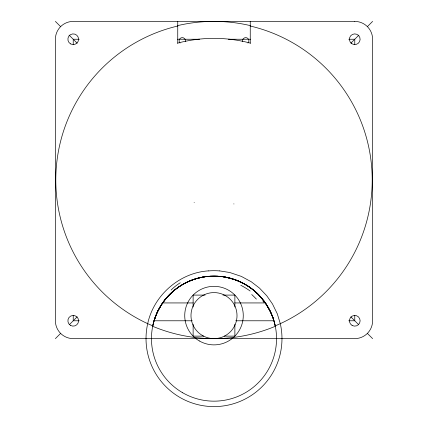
<?xml version="1.0" encoding="UTF-8"?>
<svg xmlns="http://www.w3.org/2000/svg" width="428" height="428" viewBox="0 0 428 428"><rect width="100%" height="100%" fill="white"/><g stroke="black" fill="none" stroke-linecap="round" stroke-linejoin="round"><path stroke-width="0.64" d="M152.689 326.296L153.368 323.29M153.427 323.044L154.107 320.615M153.727 321.952L152.769 325.89L147.692 323.654A158.205 158.205 0 0 1 177.748 26.017M154.021 320.914L154.283 320.026M153.796 321.685L157.108 312.649L154.754 318.603L155.434 316.704M154.117 320.577L154.733 318.662M154.347 319.834L154.84 318.352M154.786 318.512L155.348 316.918M155.498 316.511L156.049 315.115M155.637 316.148C162.239 298.755 177.015 284.727 194.772 279.12M156.209 314.714L157.477 311.857M157.536 311.745L162.025 303.837M157.418 311.975L157.755 311.274M157.643 311.514L160.661 305.961L164.817 299.991M157.814 311.161C161.656 303.254 167.22 296.203 173.966 290.575M162.565 303.051L163.089 302.302M163.801 301.317C173.918 287.595 189.861 278.393 206.804 276.504M165.443 299.209C176.058 286.022 192.231 277.526 209.121 276.285M55.389 338.623L60.589 333.423M69.571 324.44L77.136 316.875M350.864 43.148L358.899 35.112M367.411 26.6L372.611 21.4M183.601 283.967C191.423 279.661 200.144 277.002 209.046 276.301M196.382 278.623L202.546 277.151M203.123 277.044L206.654 276.52M208.548 270.865C179.503 272.657 153.722 295.341 147.692 323.654A67.977 67.977 0 0 0 214 406.6A67.977 67.977 0 0 0 280.308 323.654A158.205 158.205 0 0 0 250.252 26.017M210.191 276.21L217.809 276.21M210.271 276.215L217.729 276.215M79.25 39.242L73.231 39.242L73.231 44.592M177.556 39.242L199.625 39.242M228.375 39.242L250.444 39.242M348.75 39.242L354.769 39.242L354.769 44.592M205.055 295.09L193.124 295.09L193.124 307.004M222.945 295.09L234.876 295.09L234.876 307.004M162.554 302.938L193.29 302.938M234.71 302.938L265.446 302.938M79.25 320.781L73.231 320.781L73.231 315.431M154.15 320.781L192.268 320.781M235.732 320.781L273.85 320.781M348.75 320.781L354.769 320.781L354.769 315.431M203.728 336.124L193.124 336.124L193.124 324.21M224.272 336.124L234.876 336.124L234.876 324.21M218.879 276.285C234.148 277.435 248.882 284.438 259.373 295.588M219.452 270.865L229.75 272.502L241.328 276.392L251.241 281.758L259.507 288.124L266.821 295.834L272.502 304.008L277.285 313.804L280.308 323.654L275.231 325.89L273.711 320.026M218.954 276.301C237.133 277.622 254.419 287.434 264.921 302.318M221.196 276.504C234.688 278.045 247.614 284.122 257.372 293.571M221.346 276.52L224.877 277.039M225.454 277.151L235.844 280.03M236.358 280.222L244.399 283.967M253.751 290.339L257.03 293.239M257.635 293.822L258.341 294.523M55.389 21.4L60.589 26.6M69.101 35.112L77.136 43.148M350.864 316.875L358.429 324.44M367.411 333.423L372.611 338.623M258.223 294.4L264.199 301.317L263.996 301.039M259.373 295.588L265.553 303.201L270.384 311.568M264.814 302.163L269.431 309.663L272.952 317.753M267.013 305.453L265.387 302.965L270.357 311.514M267.719 306.592L271.079 313.061L273.653 319.834M270.41 311.627L273.075 318.106M270.892 312.649L271.133 313.189M271.368 313.713L271.791 314.719M271.951 315.115L272.379 316.201M272.572 316.704L272.78 317.282M272.834 317.416L273.048 318.02M273.059 318.058L274.204 321.685M274.273 321.952L275.311 326.296M250.252 21.4L250.252 43.495M177.748 21.4L177.748 43.495M372.606 178.679A158.611 158.611 0 0 1 372.606 181.344M275.621 326.163A158.611 158.611 0 0 1 152.379 326.163M55.394 181.344A158.611 158.611 0 0 1 55.394 178.679M177.684 25.61A158.611 158.611 0 0 1 250.316 25.61M180.033 43.057A3.173 3.173 0 0 1 179.696 38.969A3.173 3.173 0 0 1 183.666 37.958A3.173 3.173 0 0 1 185.324 41.703M242.676 41.703A3.173 3.173 0 0 1 244.335 37.958A3.173 3.173 0 0 1 248.304 38.969A3.173 3.173 0 0 1 247.967 43.057M171.114 290.05A66.896 32.876 -5.4 0 1 180.263 282.758M240.814 285.267A66.88 28.751 10.3 0 1 250.134 291.019M251.744 294.534A104.411 28.799 25.7 0 1 256.361 299.092M233.934 204.001A152.662 1.648 67.9 0 1 233.859 203.819M208.554 270.913A43.602 27.9 0 0 1 219.441 270.913M194.2 202.385A152.63 1.487 -68.2 0 1 194.141 202.54M206.852 276.665A39.205 24.316 -0.1 0 1 221.153 276.654M177.748 43.078A141.652 141.652 0 0 1 250.252 43.078M262.808 300.852A115.704 29.393 28.3 0 1 264.017 302.452M206.713 276.691A37.889 22.663 -0.1 0 1 221.292 276.681M354.769 21.4L73.231 21.4A17.842 17.842 0 0 0 55.389 39.242L55.389 320.781A17.842 17.842 0 0 0 73.231 338.623L354.769 338.623A17.842 17.842 0 0 0 372.611 320.781L372.611 39.242A17.842 17.842 0 0 0 354.769 21.4M202.492 335.541A23.016 23.016 0 0 0 237.016 315.607A23.016 23.016 0 0 0 202.492 295.673A23.016 23.016 0 0 0 202.492 335.541M351.768 43.672A5.35 5.35 0 0 0 360.109 39.622A5.35 5.35 0 0 0 352.431 34.427A5.35 5.35 0 0 0 351.768 43.672M352.094 325.419A5.35 5.35 0 0 0 360.125 320.781A5.35 5.35 0 0 0 352.094 316.148A5.35 5.35 0 0 0 352.094 325.419M70.556 325.419A5.35 5.35 0 0 0 78.581 320.781A5.35 5.35 0 0 0 70.556 316.148A5.35 5.35 0 0 0 70.556 325.419M70.556 43.875A5.35 5.35 0 0 0 78.581 39.242A5.35 5.35 0 0 0 70.556 34.604A5.35 5.35 0 0 0 70.556 43.875M199.362 340.955A29.27 29.27 0 0 0 243.27 315.607A29.27 29.27 0 0 0 199.362 290.259A29.27 29.27 0 0 0 199.362 340.955M182.729 392.781A62.536 62.536 0 0 0 276.536 338.623A62.536 62.536 0 0 0 182.729 284.465A62.536 62.536 0 0 0 182.729 392.781"/></g></svg>
